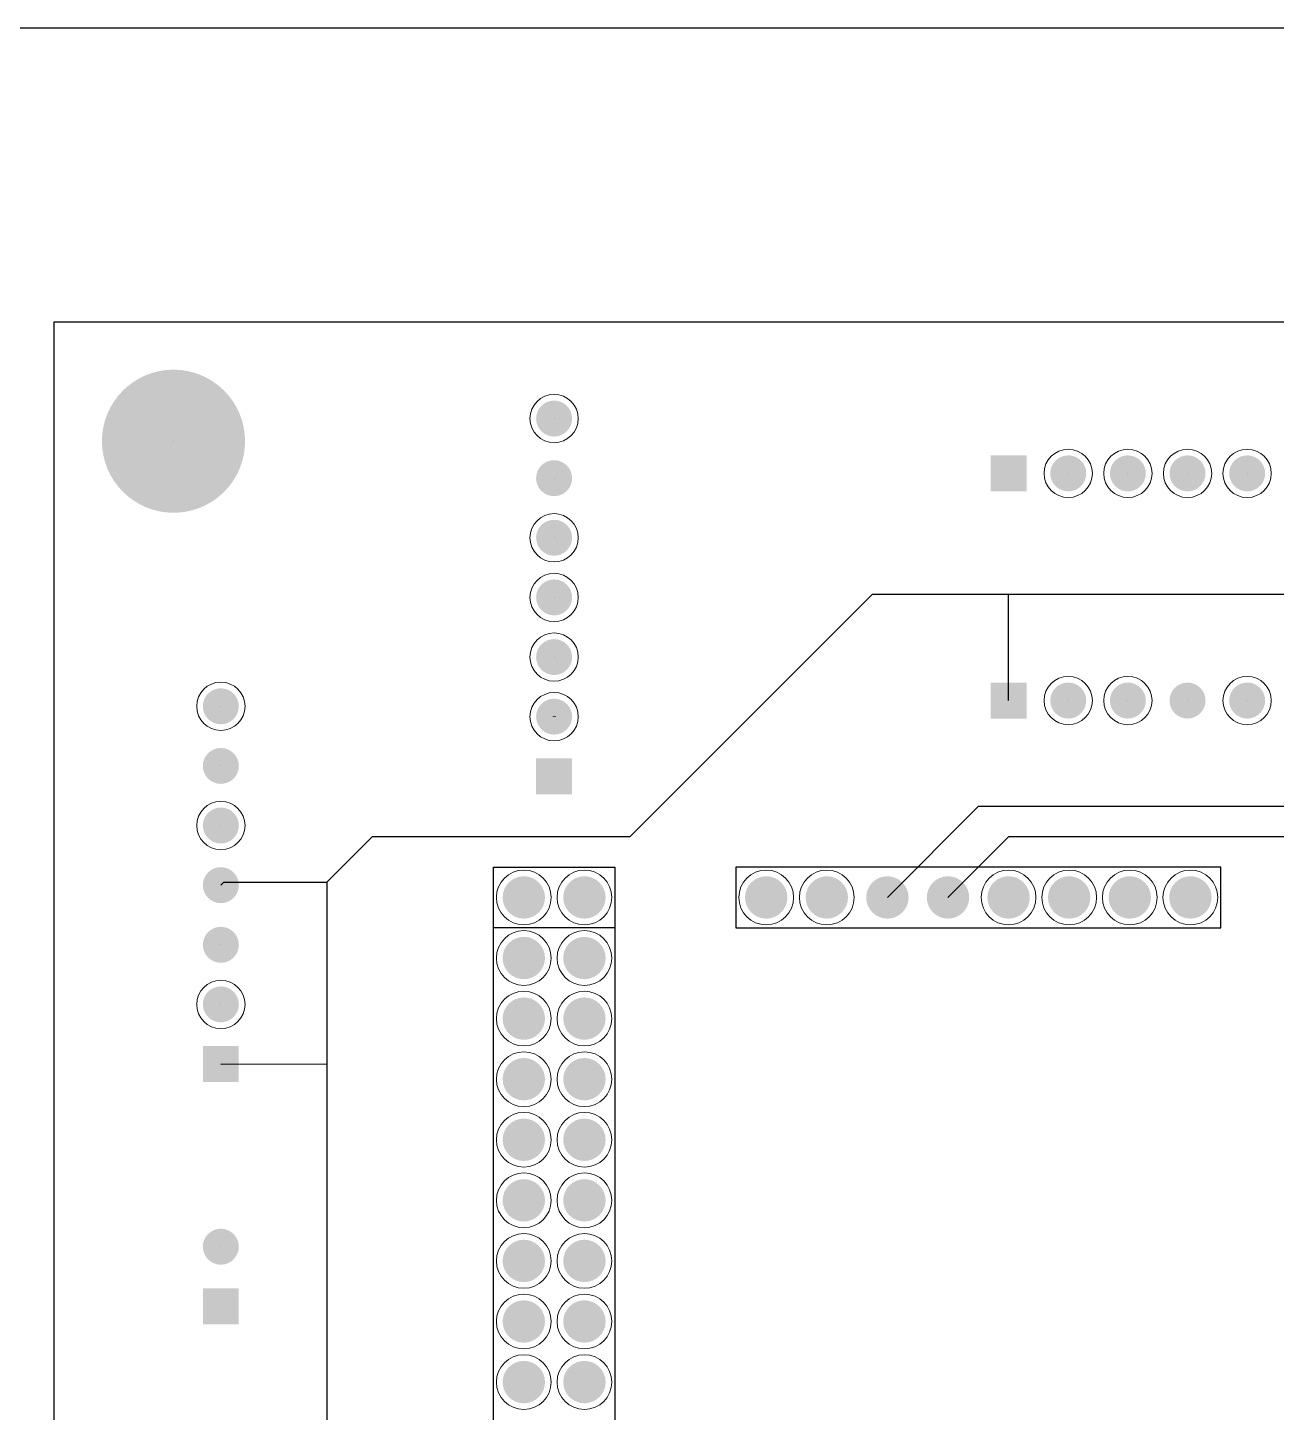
# Model space of a CAD drawing. Header units: inches. Extents: x 2.5 to 50.5, y 2.5 to 32.9.
# Drawn here: x 26.99 to 38.37, y 19.89 to 32.5 of the extents above; entities that cross this region are included whole.
import ezdxf

# ---------------------------------------------------------------- set-up
doc = ezdxf.new("R2010")
doc.units = ezdxf.units.IN
doc.header["$MEASUREMENT"] = 0
doc.layers.add('PDF4_Geometry', color=7, linetype='Continuous')
doc.layers.add('PDF4_Solid Fills', color=7, linetype='Continuous', true_color=0xbfbfbf)

msp = doc.modelspace()

# ---------------------------------------------------------------- hatches: boundary and pattern name
at = {"layer": 'PDF4_Solid Fills', "transparency": 33554559}
for points in [[(28.97413956569779, 28.73350631794051, 0.4140209272295336), (28.32190245977269, 29.38497698778343), (28.32190245977269, 29.38497698778343, 0.4138235294117648), (27.67043178992977, 28.73350631794051), (27.67043178992977, 28.73350631794051, 0.4140209272295232), (28.3219024597727, 28.0812692120154), (28.3219024597727, 28.0812692120154, 0.4142185663924843)], [(31.95251018100327, 28.93967762404372, 0.4135514018693948), (31.78849285941929, 29.10369494562775), (31.78849285941929, 29.10369494562772, 0.4135514018689829), (31.62447553783533, 28.93967762404375), (31.62447553783529, 28.93967762404375, 0.4135514018688353), (31.78849285941928, 28.7756603024597), (31.78849285941928, 28.77566030245976, 0.4135514018692565)], [(31.95251018100327, 28.39627444178652, 0.4135514018693573), (31.78849285941929, 28.56029176337057), (31.78849285941929, 28.56029176337049, 0.4135514018693085), (31.62447553783531, 28.39627444178649), (31.62447553783529, 28.39627444178649, 0.4145179662217753), (31.78849285941928, 28.23302355628471), (31.78849285941928, 28.23302355628468, 0.4145179662218222)], [(36.63390177088638, 28.43996129847011, 0.4145179662207757), (36.47065088538457, 28.60397862005414), (36.47065088538457, 28.60397862005408, 0.4135514018688056), (36.3066335638006, 28.43996129847011), (36.30663356380057, 28.43996129847011, 0.4135514018693731), (36.47065088538457, 28.275943976886), (36.47065088538457, 28.27594397688611, 0.4145179662213575)], [(37.17730495314362, 28.43996129847011, 0.4135514018686745), (37.01328763155963, 28.60397862005399), (37.01328763155963, 28.60397862005408, 0.4145179662209281), (36.85003674605774, 28.43996129847011), (36.85003674605781, 28.43996129847011, 0.4145179662215147), (37.01328763155962, 28.27594397688608), (37.01328763155963, 28.27594397688611, 0.4135514018692462)], [(37.72070813540084, 28.43996129847011, 0.4135514018690671), (37.55669081381686, 28.60397862005414), (37.55669081381686, 28.60397862005408, 0.4135514018693922), (37.39267349223287, 28.43996129847011), (37.39267349223287, 28.43996129847011, 0.4135514018685373), (37.55669081381686, 28.27594397688603), (37.55669081381686, 28.27594397688611, 0.4135514018696414)], [(38.2633448815759, 28.43996129847011, 0.4145179662220788), (38.10009399607408, 28.60397862005402), (38.10009399607408, 28.60397862005408, 0.4135514018696698), (37.93607667449014, 28.43996129847011), (37.9360766744901, 28.43996129847011, 0.4135514018695343), (38.10009399607408, 28.27594397688614), (38.10009399607407, 28.27594397688608, 0.4145179662212133)], [(31.95251018100327, 27.85363769561144, 0.4145179662214205), (31.78849285941929, 28.01688858111334), (31.78849285941928, 28.01688858111328, 0.4145179662213679), (31.62447553783529, 27.85363769561147), (31.62447553783529, 27.85363769561147, 0.4135514018692399), (31.78849285941928, 27.6896203740275), (31.78849285941928, 27.68962037402744, 0.4135514018692945)], [(31.95251018100327, 27.31023451335423, 0.4135514018688035), (31.78849285941928, 27.4742518349382), (31.78849285941928, 27.4742518349382, 0.4135514018691103), (31.62447553783531, 27.31023451335423), (31.6244755378353, 27.31023451335423, 0.413551401869073), (31.78849285941929, 27.14621719177023), (31.78849285941929, 27.14621719177023, 0.4135514018694791)], [(31.95251018100327, 26.76683133109699, 0.4135514018694519), (31.78849285941928, 26.93084865268096), (31.78849285941929, 26.93084865268099, 0.4135514018690469), (31.62447553783528, 26.76683133109702), (31.62447553783529, 26.76683133109702, 0.4145179662216817), (31.78849285941928, 26.60358044559516), (31.78849285941928, 26.60358044559516, 0.4145179662213762)], [(36.6339017708864, 26.37058387661608, 0.4145179662214183), (36.47065088538457, 26.53460119819999), (36.47065088538457, 26.53460119820005, 0.4135514018687266), (36.30663356380066, 26.37058387661608), (36.30663356380059, 26.37058387661608, 0.4135514018690257), (36.47065088538457, 26.20656655503214), (36.47065088538457, 26.20656655503208, 0.4145179662217187)], [(37.17730495314362, 26.37058387661608, 0.4135514018693162), (37.01328763155963, 26.53460119820019), (37.01328763155963, 26.53460119820005, 0.4145179662208605), (36.85003674605781, 26.37058387661608), (36.85003674605781, 26.37058387661605, 0.414517966221868), (37.01328763155963, 26.20656655503205), (37.01328763155963, 26.20656655503208, 0.4135514018696081)], [(37.72070813540084, 26.37058387661608, 0.4135514018689974), (37.55669081381686, 26.53460119820014), (37.55669081381686, 26.53460119820005, 0.4135514018693079), (37.39267349223292, 26.37058387661605), (37.39267349223287, 26.37058387661608, 0.4135514018689019), (37.55669081381686, 26.20656655503197), (37.55669081381686, 26.20656655503208, 0.4135514018692919)], [(38.2633448815759, 26.37058387661608, 0.4145179662212971), (38.10009399607408, 26.53460119819988), (38.10009399607408, 26.53460119820005, 0.4135514018695909), (37.93607667449018, 26.37058387661605), (37.9360766744901, 26.37058387661605, 0.4135514018691848), (38.10009399607408, 26.20656655503197), (38.10009399607408, 26.20656655503208, 0.4145179662215776)], [(28.91742329561736, 26.31846622302862, 0.4135514018690505), (28.75340597403337, 26.48248354461259), (28.75340597403337, 26.48248354461262, 0.4135514018693339), (28.58938865244939, 26.31846622302862), (28.58938865244938, 26.31846622302862, 0.413551401869114), (28.75340597403337, 26.15444890144462), (28.75340597403336, 26.15444890144462, 0.4135514018691858)], [(31.95251018100327, 26.22419458492195, 0.4145179662212894), (31.78849285941929, 26.38744547042378), (31.78849285941929, 26.38744547042376, 0.4145179662216042), (31.62447553783533, 26.22419458492195), (31.62447553783529, 26.22419458492195, 0.4135514018693299), (31.78849285941928, 26.06017726333801), (31.78849285941929, 26.06017726333798, 0.4135514018686689)], [(28.91742329561736, 25.77506304077141, 0.4135514018690567), (28.75340597403337, 25.93908036235536), (28.75340597403337, 25.93908036235538, 0.4135514018689886), (28.58938865244939, 25.77506304077141), (28.58938865244938, 25.77506304077141, 0.4145179662216099), (28.75340597403337, 25.61181215526955), (28.75340597403337, 25.61181215526958, 0.4145179662213239)], [(28.91742329561736, 25.23242629459634, 0.4145179662215215), (28.75340597403337, 25.3956771800982), (28.75340597403337, 25.39567718009818, 0.4145179662212732), (28.58938865244938, 25.23242629459634), (28.58938865244938, 25.23242629459634, 0.4135514018691838), (28.75340597403336, 25.06840897301234), (28.75340597403337, 25.06840897301237, 0.4135514018690756)], [(28.91742329561735, 24.6890231123391, 0.4135514018690952), (28.75340597403336, 24.85304043392307), (28.75340597403337, 24.8530404339231, 0.4135514018690256), (28.58938865244938, 24.6890231123391), (28.58938865244938, 24.6890231123391, 0.4135514018690251), (28.75340597403337, 24.52500579075513), (28.75340597403337, 24.52500579075513, 0.4135514018691031)], [(31.70571776254512, 24.57712344434259, 0.4136904761904875), (31.51257586983875, 24.77026533704898), (31.51257586983874, 24.77026533704895, 0.4136904761906399), (31.31943397713243, 24.57712344434259), (31.31943397713237, 24.57712344434259, 0.4136904761902903), (31.51257586983875, 24.38398155163617), (31.51257586983874, 24.3839815516362, 0.4136904761906542)], [(32.25755174170619, 24.57712344434259, 0.4136904761905634), (32.06440984899982, 24.77026533704898), (32.06440984899982, 24.77026533704895, 0.413690476190563), (31.87126795629349, 24.57712344434259), (31.87126795629344, 24.57712344434259, 0.4136904761904739), (32.06440984899982, 24.38398155163611), (32.06440984899982, 24.38398155163617, 0.4136904761904727)], [(33.91305367918942, 24.57712344434259, 0.413690476190798), (33.71991178648304, 24.77026533704893), (33.71991178648304, 24.77026533704895, 0.4136904761903268), (33.52676989377679, 24.57712344434259), (33.52676989377666, 24.57712344434256, 0.4136904761902425), (33.71991178648304, 24.38398155163617), (33.71991178648304, 24.3839815516362, 0.4136904761904436)], [(34.46488765835051, 24.57712344434259, 0.4136904761903585), (34.27174576564413, 24.77026533704893), (34.27174576564413, 24.77026533704895, 0.4136904761907684), (34.07860387293785, 24.57712344434259), (34.07860387293775, 24.57712344434256, 0.4136904761904188), (34.27174576564413, 24.38398155163625), (34.27174576564413, 24.3839815516362, 0.413690476190531)], [(35.01672163751158, 24.57712344434256, 0.413690476190435), (34.8235797448052, 24.7702653370491), (34.8235797448052, 24.77026533704893, 0.4136904761901733), (34.63043785209889, 24.57712344434256), (34.63043785209882, 24.57712344434259, 0.4136904761903454), (34.8235797448052, 24.38398155163614), (34.8235797448052, 24.3839815516362, 0.4136904761900972)], [(35.56855561667264, 24.57712344434256, 0.4136904761907241), (35.37541372396628, 24.77026533704898), (35.37541372396628, 24.77026533704893, 0.4136904761901973), (35.18227183125984, 24.57712344434256), (35.1822718312599, 24.57712344434256, 0.4136904761902607), (35.37541372396628, 24.38398155163603), (35.37541372396628, 24.38398155163617, 0.413690476190791)], [(36.12038959583371, 24.57712344434256, 0.4136904761902347), (35.92724770312735, 24.77026533704898), (35.92724770312735, 24.77026533704895, 0.413690476190615), (35.73410581042089, 24.57712344434259), (35.73410581042097, 24.57712344434256, 0.4136904761901878), (35.92724770312735, 24.38398155163617), (35.92724770312735, 24.38398155163617, 0.4136904761903198)], [(36.67222357499479, 24.57712344434259, 0.4136904761907267), (36.47908168228841, 24.77026533704901), (36.47908168228842, 24.77026533704893, 0.4136904761904537), (36.28593978958206, 24.57712344434256), (36.28593978958205, 24.57712344434259, 0.4136904761906227), (36.47908168228842, 24.3839815516362), (36.47908168228841, 24.3839815516362, 0.4136904761908924)], [(37.22405755415588, 24.57712344434259, 0.4136904761907169), (37.0309156614495, 24.7702653370489), (37.0309156614495, 24.77026533704895, 0.4136904761898452), (36.83777376874312, 24.57712344434259), (36.83777376874312, 24.57712344434256, 0.4136904761900162), (37.0309156614495, 24.38398155163623), (37.0309156614495, 24.38398155163617, 0.4136904761903999)], [(37.77589153331695, 24.57712344434259, 0.4136904761903075), (37.58274964061057, 24.77026533704893), (37.58274964061057, 24.77026533704895, 0.4136904761903075), (37.38960774790417, 24.57712344434259), (37.38960774790419, 24.57712344434256, 0.4136904761904697), (37.58274964061057, 24.38398155163625), (37.58274964061057, 24.38398155163617, 0.4136904761904774)], [(28.91742329561736, 24.14561993008189, 0.4135514018692881), (28.75340597403337, 24.30963725166583), (28.75340597403337, 24.30963725166589, 0.4135514018692185), (28.58938865244938, 24.14561993008189), (28.58938865244938, 24.14561993008189, 0.4145179662213367), (28.75340597403336, 23.98236904458011), (28.75340597403337, 23.98236904458008, 0.4145179662215901)], [(31.70571776254512, 24.02528946518149, 0.4136904761905114), (31.51257586983875, 24.21843135788791), (31.51257586983875, 24.21843135788788, 0.4136904761906082), (31.31943397713233, 24.02528946518149), (31.31943397713237, 24.02528946518149, 0.413690476190348), (31.51257586983875, 23.83214757247509), (31.51257586983875, 23.83214757247512, 0.4136904761907619)], [(32.25755174170619, 24.02528946518149, 0.4136904761903018), (32.06440984899982, 24.21843135788788), (32.06440984899982, 24.21843135788788, 0.4136904761905556), (31.87126795629338, 24.02528946518149), (31.87126795629344, 24.02528946518149, 0.4136904761905514), (32.06440984899982, 23.83214757247521), (32.06440984899982, 23.83214757247512, 0.4136904761903016)], [(28.91742329561736, 23.60298318390684, 0.4145179662216006), (28.75340597403337, 23.76623406940865), (28.75340597403337, 23.76623406940868, 0.4145179662215303), (28.58938865244939, 23.60298318390684), (28.58938865244938, 23.60298318390684, 0.4135514018691671), (28.75340597403337, 23.43896586232285), (28.75340597403337, 23.43896586232285, 0.4135514018692352)], [(31.70571776254512, 23.47345548602041, 0.4136904761904308), (31.51257586983875, 23.66659737872686), (31.51257586983875, 23.66659737872678, 0.4136904761905796), (31.31943397713235, 23.47345548602041), (31.31943397713237, 23.47345548602044, 0.4136904761906846), (31.51257586983875, 23.28031359331399), (31.51257586983875, 23.28031359331405, 0.4136904761905305)], [(32.25755174170619, 23.47345548602044, 0.4136904761905062), (32.06440984899982, 23.66659737872678), (32.06440984899982, 23.66659737872678, 0.4136904761902498), (31.87126795629348, 23.47345548602041), (31.87126795629345, 23.47345548602044, 0.413690476190347), (32.06440984899982, 23.28031359331408), (32.06440984899982, 23.28031359331405, 0.4136904761906111)], [(31.70571776254512, 22.92162150685934, 0.4136904761904875), (31.51257586983875, 23.11476339956567), (31.51257586983875, 23.11476339956573, 0.413690476190632), (31.31943397713238, 22.92162150685934), (31.31943397713237, 22.92162150685934, 0.4136904761904006), (31.51257586983875, 22.728479614153), (31.51257586983875, 22.72847961415297, 0.4136904761905513)], [(32.25755174170619, 22.92162150685934, 0.4136904761905639), (32.06440984899982, 23.11476339956573), (32.06440984899982, 23.11476339956573, 0.4136904761905608), (31.87126795629343, 22.92162150685934), (31.87126795629344, 22.92162150685934, 0.413690476190606), (32.06440984899982, 22.72847961415295), (32.06440984899982, 22.72847961415297, 0.41369047619061)], [(31.70571776254512, 22.36978752769826, 0.413690476190333), (31.51257586983875, 22.56292942040463), (31.51257586983875, 22.56292942040463, 0.4136904761904838), (31.3194339771324, 22.36978752769826), (31.31943397713237, 22.36978752769826, 0.4136904761904521), (31.51257586983875, 22.17664563499193), (31.51257586983875, 22.1766456349919, 0.4136904761903011)], [(32.25755174170619, 22.36978752769826, 0.4136904761906607), (32.06440984899982, 22.56292942040457), (32.06440984899982, 22.56292942040463, 0.4136904761904126), (31.87126795629346, 22.36978752769826), (31.87126795629344, 22.36978752769826, 0.4136904761906294), (32.06440984899982, 22.1766456349919), (32.06440984899982, 22.1766456349919, 0.4136904761903765)], [(31.70571776254512, 21.81795354853719, 0.4136904761904849), (31.51257586983875, 22.01109544124361), (31.51257586983874, 22.01109544124358, 0.4136904761906378), (31.31943397713243, 21.81795354853719), (31.31943397713237, 21.81795354853719, 0.4136904761904209), (31.51257586983875, 21.62481165583083), (31.51257586983875, 21.62481165583083, 0.4136904761907843)], [(32.25755174170619, 21.81795354853719, 0.4136904761903075), (32.06440984899982, 22.01109544124353), (32.06440984899982, 22.01109544124358, 0.4136904761905608), (31.87126795629348, 21.81795354853719), (31.87126795629344, 21.81795354853719, 0.4136904761906049), (32.06440984899982, 21.62481165583091), (32.06440984899982, 21.6248116558308, 0.4136904761903453)], [(28.91742329561736, 21.39564726726255, 0.4145179662215829), (28.75340597403337, 21.55889815276436), (28.75340597403337, 21.55889815276436, 0.4145179662215126), (28.5893886524494, 21.39564726726252), (28.58938865244938, 21.39564726726252, 0.4135514018691052), (28.75340597403337, 21.23162994567858), (28.75340597403337, 21.23162994567858, 0.4135514018689133)], [(31.70571776254512, 21.26611956937612, 0.4136904761905083), (31.51257586983875, 21.45926146208254), (31.51257586983875, 21.45926146208251, 0.4136904761903481), (31.3194339771324, 21.26611956937612), (31.31943397713237, 21.26611956937612, 0.4136904761902227), (31.51257586983875, 21.07297767666975), (31.51257586983875, 21.07297767666975, 0.4136904761903796)], [(32.25755174170619, 21.26611956937612, 0.4136904761908126), (32.06440984899982, 21.45926146208251), (32.06440984899982, 21.45926146208251, 0.4136904761903029), (31.87126795629344, 21.26611956937612), (31.87126795629344, 21.26611956937612, 0.4136904761904291), (32.06440984899982, 21.07297767666969), (32.06440984899982, 21.07297767666975, 0.4136904761906849)], [(31.70571776254512, 20.71428559021504, 0.4136904761904298), (31.51257586983874, 20.90742748292141), (31.51257586983874, 20.90742748292141, 0.4136904761903268), (31.31943397713234, 20.71428559021504), (31.31943397713237, 20.71428559021504, 0.4136904761904297), (31.51257586983874, 20.52114369750859), (31.51257586983874, 20.52114369750865, 0.4136904761905294)], [(32.25755174170619, 20.71428559021504, 0.4136904761905062), (32.06440984899982, 20.90742748292143), (32.06440984899982, 20.90742748292143, 0.4136904761905146), (31.87126795629348, 20.71428559021504), (31.87126795629344, 20.71428559021504, 0.4136904761903496), (32.06440984899982, 20.52114369750862), (32.06440984899982, 20.52114369750868, 0.413690476190352)], [(31.70571776254512, 20.16245161105397, 0.4136904761902274), (31.51257586983875, 20.35559350376036), (31.51257586983875, 20.35559350376033, 0.4136904761906361), (31.31943397713238, 20.16245161105394), (31.31943397713237, 20.16245161105397, 0.413690476190529), (31.51257586983875, 19.96930971834757), (31.51257586983875, 19.9693097183476, 0.4136904761901721)], [(32.25755174170619, 20.16245161105397, 0.4136904761905598), (32.06440984899982, 20.35559350376036), (32.06440984899982, 20.35559350376036, 0.413690476190563), (31.87126795629343, 20.16245161105397), (31.87126795629344, 20.16245161105394, 0.4136904761907282), (32.06440984899982, 19.96930971834752), (32.06440984899982, 19.9693097183476, 0.4136904761904743)]]:
    msp.add_hatch(color=256, dxfattribs=at).paths.add_polyline_path(points)
at = {"layer": 'PDF4_Solid Fills', "true_color": 0x212121, "transparency": 33554559}
for points in [[(31.62294266567096, 24.57712344434256, 0.4166666666664856), (31.51257586983875, 24.68749024017478), (31.51257586983875, 24.68749024017478, 0.4166666666669737), (31.40220907400666, 24.57712344434259), (31.40220907400653, 24.57712344434256, 0.4166666666664758), (31.51257586983875, 24.46675664851034), (31.51257586983875, 24.46675664851034, 0.4166666666667975)], [(32.17477664483204, 24.57712344434256, 0.4166666666675144), (32.06440984899982, 24.68749024017472), (32.06440984899982, 24.68749024017478, 0.4166666666675157), (31.95404305316754, 24.57712344434256), (31.9540430531676, 24.57712344434259, 0.4166666666662512), (32.06440984899982, 24.46675664851043), (32.06440984899983, 24.46675664851034, 0.4166666666662357)], [(33.83027858231526, 24.57712344434259, 0.4166666666650737), (33.71991178648304, 24.6874902401749), (33.71991178648305, 24.68749024017478, 0.4166666666668074), (33.60954499065109, 24.57712344434256), (33.60954499065083, 24.57712344434256, 0.4166666666671091), (33.71991178648304, 24.46675664851034), (33.71991178648304, 24.46675664851034, 0.4166666666661708)], [(34.38211256147633, 24.57712344434256, 0.4166666666668903), (34.27174576564411, 24.68749024017472), (34.27174576564413, 24.68749024017478, 0.4166666666665708), (34.16137896981209, 24.57712344434256), (34.16137896981191, 24.57712344434256, 0.4166666666660917), (34.27174576564413, 24.46675664851051), (34.27174576564411, 24.46675664851034, 0.4166666666664098)], [(34.93394654063741, 24.57712344434256, 0.4166666666671168), (34.8235797448052, 24.68749024017478), (34.8235797448052, 24.68749024017478, 0.4166666666679009), (34.71321294897285, 24.57712344434256), (34.71321294897298, 24.57712344434259, 0.4166666666658483), (34.8235797448052, 24.46675664851011), (34.8235797448052, 24.46675664851037, 0.4166666666666373)], [(35.4857805197985, 24.57712344434259, 0.4166666666673557), (35.37541372396628, 24.68749024017484), (35.37541372396628, 24.68749024017478, 0.4166666666661017), (35.26504692813413, 24.57712344434259), (35.26504692813407, 24.57712344434259, 0.4166666666671987), (35.37541372396628, 24.46675664851043), (35.37541372396628, 24.46675664851037, 0.41666666666687)], [(36.03761449895956, 24.57712344434259, 0.416666666666016), (35.92724770312735, 24.68749024017467), (35.92724770312735, 24.68749024017478, 0.4166666666690017), (35.81688090729514, 24.57712344434259), (35.81688090729513, 24.57712344434256, 0.4166666666685356), (35.92724770312735, 24.46675664851023), (35.92724770312735, 24.46675664851034, 0.4166666666686933)], [(36.58944847812064, 24.57712344434256, 0.4166666666662625), (36.47908168228841, 24.68749024017472), (36.47908168228842, 24.68749024017478, 0.4166666666656217), (36.36871488645615, 24.57712344434256), (36.36871488645622, 24.57712344434256, 0.4166666666667187), (36.47908168228842, 24.46675664851051), (36.47908168228841, 24.46675664851034, 0.4166666666673534)], [(37.14128245728172, 24.57712344434259, 0.4166666666664038), (37.0309156614495, 24.68749024017481), (37.0309156614495, 24.68749024017478, 0.4166666666669648), (36.92054886561741, 24.57712344434259), (36.92054886561728, 24.57712344434256, 0.4166666666664821), (37.0309156614495, 24.4667566485106), (37.0309156614495, 24.46675664851034, 0.4166666666659081)], [(37.69311643644278, 24.57712344434259, 0.4166666666667228), (37.58274964061057, 24.68749024017484), (37.58274964061057, 24.68749024017478, 0.4166666666667256), (37.47238284477842, 24.57712344434259), (37.47238284477835, 24.57712344434259, 0.4166666666678163), (37.58274964061057, 24.46675664851043), (37.58274964061057, 24.46675664851037, 0.4166666666662432)], [(31.62294266567096, 24.02528946518149, 0.4166666666670333), (31.51257586983874, 24.13565626101365), (31.51257586983875, 24.13565626101371, 0.4166666666667105), (31.40220907400647, 24.02528946518149), (31.40220907400652, 24.02528946518149, 0.4166666666667166), (31.51257586983875, 23.91492266934935), (31.51257586983874, 23.91492266934929, 0.4166666666670393)], [(32.17477664483204, 24.02528946518149, 0.416666666666483), (32.06440984899982, 24.13565626101359), (32.06440984899982, 24.13565626101371, 0.4166666666664843), (31.95404305316748, 24.02528946518149), (31.95404305316761, 24.02528946518149, 0.416666666666492), (32.06440984899982, 23.91492266934941), (32.06440984899982, 23.91492266934929, 0.4166666666664827)], [(31.62294266567096, 23.47345548602044, 0.4166666666660814), (31.51257586983875, 23.58382228185275), (31.51257586983875, 23.58382228185263, 0.4166666666665609), (31.40220907400652, 23.47345548602041), (31.40220907400653, 23.47345548602044, 0.4166666666661751), (31.51257586983875, 23.36308869018819), (31.51257586983875, 23.36308869018819, 0.4166666666664908)], [(32.17477664483204, 23.47345548602041, 0.4166666666663287), (32.06440984899982, 23.58382228185255), (32.06440984899982, 23.58382228185263, 0.4166666666663378), (31.95404305316753, 23.47345548602044), (31.9540430531676, 23.47345548602044, 0.4166666666675062), (32.06440984899982, 23.36308869018828), (32.06440984899982, 23.36308869018822, 0.4166666666675113)], [(31.62294266567096, 22.92162150685934, 0.4166666666665679), (31.51257586983875, 23.03198830269162), (31.51257586983875, 23.03198830269156, 0.4166666666670409), (31.40220907400647, 22.92162150685934), (31.40220907400652, 22.92162150685934, 0.4166666666671909), (31.51257586983874, 22.81125471102709), (31.51257586983874, 22.81125471102712, 0.416666666666728)], [(32.17477664483204, 22.92162150685934, 0.4166666666675962), (32.06440984899982, 23.03198830269156), (32.06440984899982, 23.03198830269156, 0.4166666666675897), (31.95404305316761, 22.92162150685934), (31.95404305316761, 22.92162150685934, 0.4166666666669522), (32.06440984899982, 22.81125471102715), (32.06440984899982, 22.81125471102715, 0.4166666666669555)], [(31.62294266567096, 22.36978752769826, 0.4166666666663297), (31.51257586983875, 22.48015432353037), (31.51257586983875, 22.48015432353048, 0.4166666666668064), (31.40220907400653, 22.36978752769826), (31.40220907400652, 22.36978752769826, 0.4166666666671987), (31.51257586983875, 22.25942073186602), (31.51257586983875, 22.25942073186604, 0.4166666666659271)], [(32.17477664483204, 22.36978752769826, 0.4166666666673557), (32.06440984899982, 22.48015432353054), (32.06440984899982, 22.48015432353048, 0.4166666666673541), (31.95404305316768, 22.36978752769826), (31.95404305316761, 22.36978752769826, 0.4166666666669605), (32.06440984899982, 22.2594207318661), (32.06440984899982, 22.25942073186604, 0.4166666666669593)], [(31.62294266567096, 21.81795354853719, 0.4166666666668853), (31.51257586983875, 21.92832034436947), (31.51257586983874, 21.92832034436941, 0.4166666666673589), (31.40220907400647, 21.81795354853719), (31.40220907400652, 21.81795354853719, 0.4166666666660818), (31.51257586983875, 21.70758675270505), (31.51257586983874, 21.70758675270497, 0.4166666666664051)], [(32.17477664483204, 21.81795354853719, 0.4166666666663287), (32.06440984899982, 21.92832034436941), (32.06440984899982, 21.92832034436941, 0.4166666666663274), (31.95404305316761, 21.81795354853719), (31.95404305316761, 21.81795354853719, 0.4166666666674337), (32.06440984899982, 21.70758675270511), (32.06440984899982, 21.70758675270497, 0.4166666666674357)], [(31.62294266567096, 21.26611956937609, 0.4166666666674305), (31.51257586983875, 21.37648636520834), (31.51257586983875, 21.37648636520834, 0.4166666666663227), (31.40220907400665, 21.26611956937612), (31.40220907400653, 21.26611956937612, 0.4166666666671164), (31.51257586983875, 21.1557527735439), (31.51257586983875, 21.1557527735439, 0.4166666666666531)], [(32.17477664483204, 21.26611956937612, 0.416666666666883), (32.06440984899982, 21.37648636520828), (32.06440984899982, 21.37648636520836, 0.4166666666668783), (31.95404305316754, 21.26611956937612), (31.95404305316761, 21.26611956937612, 0.4166666666660928), (32.06440984899982, 21.15575277354384), (32.06440984899982, 21.1557527735439, 0.4166666666660882)], [(31.62294266567096, 20.71428559021504, 0.4166666666660876), (31.51257586983875, 20.82465238604726), (31.51257586983874, 20.82465238604726, 0.4166666666665614), (31.40220907400639, 20.71428559021504), (31.40220907400652, 20.71428559021504, 0.4166666666665613), (31.51257586983874, 20.60391879438279), (31.51257586983874, 20.60391879438282, 0.416666666666095)], [(32.17477664483204, 20.71428559021504, 0.4166666666663282), (32.06440984899982, 20.82465238604732), (32.06440984899982, 20.82465238604726, 0.4166666666663263), (31.95404305316767, 20.71428559021504), (31.95404305316761, 20.71428559021504, 0.4166666666663267), (32.06440984899982, 20.60391879438282), (32.06440984899982, 20.60391879438282, 0.4166666666663214)], [(31.62294266567096, 20.16245161105397, 0.4166666666669573), (31.51257586983875, 20.27281840688607), (31.51257586983875, 20.27281840688619, 0.4166666666658635), (31.40220907400653, 20.16245161105394), (31.40220907400653, 20.16245161105394, 0.416666666666799), (31.51257586983875, 20.05208481522175), (31.51257586983875, 20.05208481522175, 0.4166666666663295)], [(32.17477664483204, 20.16245161105397, 0.4166666666664038), (32.06440984899982, 20.27281840688624), (32.06440984899983, 20.27281840688619, 0.4166666666664066), (31.95404305316767, 20.16245161105397), (31.95404305316761, 20.16245161105397, 0.4166666666665592), (32.06440984899982, 20.05208481522158), (32.06440984899982, 20.05208481522175, 0.4166666666665609)]]:
    msp.add_hatch(color=250, dxfattribs=at).paths.add_polyline_path(points)

# ---------------------------------------------------------------- linework, layer by layer
msp.add_line((2.5, 32.5), (50.5, 32.5))
at = {"layer": 'PDF4_Geometry', "color": 6, "lineweight": 25}
for p, q in [((27.23586253134041, 29.81954624637279), (48.96164293452016, 29.81954624637279)), ((27.23586253134041, 8.09376584319304), (27.23586253134041, 29.81954624637279))]:
    msp.add_line(p, q, dxfattribs=at)
at = {"layer": 'PDF4_Geometry', "color": 250, "lineweight": 211, "true_color": 0x212121}
msp.add_line((28.32213239059735, 28.73327638711584), (28.32220903420557, 28.73327638711584), dxfattribs=at)
at = {"layer": 'PDF4_Geometry', "color": 250, "lineweight": 100, "true_color": 0x212121}
for points in [[(31.78849285941928, 28.93967762404372), (31.78849285941928, 28.93960098043553)], [(31.78849285941928, 28.39650437261116), (31.78849285941928, 28.39642772900294)], [(36.47042095455991, 28.43996129847011), (36.4703443109517, 28.43996129847011)], [(37.01359420599249, 28.43996129847011), (37.01351756238428, 28.43996129847011)], [(37.55669081381686, 28.43996129847011), (37.55661417020865, 28.43996129847011)], [(38.09986406524942, 28.43996129847011), (38.09978742164121, 28.43996129847011)], [(31.78849285941928, 27.85340776478679), (31.78849285941928, 27.85333112117857)], [(31.78849285941928, 27.31023451335423), (31.78849285941928, 27.31015786974604)], [(31.78849285941928, 26.76713790552986), (31.78849285941928, 26.76706126192164)], [(36.47042095455991, 26.37058387661608), (36.4703443109517, 26.37058387661608)], [(37.01359420599249, 26.37058387661608), (37.01351756238428, 26.37058387661608)], [(37.55669081381686, 26.37058387661608), (37.55661417020865, 26.37058387661608)], [(38.09986406524942, 26.37058387661608), (38.09978742164121, 26.37058387661608)], [(28.75340597403337, 26.31846622302862), (28.75340597403337, 26.3183895794204)], [(31.78849285941928, 26.2239646540973), (31.78849285941928, 26.22388801048908)], [(28.75340597403337, 25.77529297159606), (28.75340597403337, 25.77521632798783)], [(28.75340597403337, 25.23219636377169), (28.75340597403337, 25.2321197201635)], [(28.75340597403337, 24.6890231123391), (28.75340597403337, 24.6889464687309)], [(28.75340597403337, 24.14592650451476), (28.75340597403337, 24.14584986090654)], [(28.75340597403337, 23.6027532530822), (28.75340597403337, 23.60267660947397)], [(28.75340597403337, 21.3954173364379), (28.75340597403337, 21.39534069282968)]]:
    msp.add_lwpolyline(points, dxfattribs=at)
at = {"layer": 'PDF4_Geometry', "color": 5, "lineweight": 25}
for points in [[(43.37700642180187, 28.43996129847011), (42.2733384634797, 27.33629334014796), (34.68562125001493, 27.33629334014796), (32.47828533337062, 25.12895742350364), (30.13299092193606, 25.12895742350364), (29.71911543756525, 24.71508193913283), (29.71911543756525, 18.36899117878048), (29.29803545402206, 17.94791119523728), (29.25005655527834, 17.94791119523728)], [(35.92724770312735, 26.37058387661608), (35.92724770312735, 27.33629334014796)], [(41.76066936811742, 26.37058387661608), (41.34679388374661, 25.95670839224528), (40.34191953641594, 25.95670839224528), (39.79008555725487, 25.40487441308417), (35.65133071354681, 25.40487441308417), (34.8235797448052, 24.57712344434259)], [(43.39026576602336, 26.37058387661608), (42.70047329207202, 25.68079140266474), (40.47987803120623, 25.68079140266474), (39.92804405204515, 25.12895742350364), (35.92724770312735, 25.12895742350364), (35.37541372396628, 24.57712344434259)], [(28.75340597403337, 24.6889464687309), (28.77954144443531, 24.71508193913283), (29.71911543756525, 24.71508193913283)], [(28.75340597403337, 23.05958000164961), (29.71911543756525, 23.06065301216466)]]:
    msp.add_lwpolyline(points, dxfattribs=at)
at = {"layer": 'PDF4_Geometry', "color": 72, "lineweight": 25, "true_color": 0x66cc33}
msp.add_lwpolyline([(32.34032683858037, 24.8530404339231), (32.34032683858037, 14.92002880902376), (31.23665888025821, 14.92002880902376), (31.23665888025821, 24.8530404339231)], close=True, dxfattribs=at)
for points in [[(37.85866663019111, 24.30120645476202), (37.85866663019111, 24.8530404339231), (33.44399479690252, 24.8530404339231), (33.44399479690252, 24.30120645476202), (37.85866663019111, 24.30120645476202)], [(32.34032683858037, 24.30120645476202), (31.23665888025821, 24.30120645476202)]]:
    msp.add_lwpolyline(points, dxfattribs=at)
at = {"layer": 'PDF4_Geometry', "lineweight": 5}
for centre, radius in [((31.78846278773965, 28.93968519152966), 0.2200513687311584), ((36.47037387846436, 28.43995883990701), 0.2200733667169239), ((37.01354712989703, 28.43995883990695), 0.2200733667168527), ((37.55664373772136, 28.43995883990695), 0.2200733667168453), ((38.09981463904852, 28.43999869221207), 0.2200500419318892), ((31.78849040085615, 27.85336068869131), 0.2200733667169224), ((31.78849040085619, 27.31018743725866), 0.2200733667168734), ((31.78849040085616, 26.76709082943435), 0.220073366716915), ((28.75337590235372, 26.31847379051456), 0.2200513687311756), ((36.47037152835894, 26.37062127035804), 0.2200500419318793), ((37.01354477979147, 26.37062127035807), 0.2200500419319344), ((38.09981698915395, 26.37058141805292), 0.2200733667168408), ((31.78849040085618, 26.22391757800176), 0.2200733667168979), ((28.75340351547026, 25.23214928767615), 0.2200733667168832), ((31.51257363568561, 24.57712041174008), 0.2493713486834054), ((32.06439558380661, 24.5771234819918), 0.2493534057426564), ((33.71990955232985, 24.57712041174011), 0.2493713486834359), ((34.27174353149093, 24.57712041174011), 0.2493713486834231), ((35.92723343793409, 24.5771234819918), 0.2493534057426512), ((36.47907944813525, 24.57712041174011), 0.2493713486834304), ((37.03090139625623, 24.5771234819918), 0.2493534057426553), ((37.58273537541729, 24.5771234819918), 0.2493534057426509), ((31.51257363568558, 24.02528643257904), 0.2493713486834301), ((32.06439558380659, 24.02528950283073), 0.2493534057426501), ((28.75340351547028, 23.60270617698663), 0.2200733667168685), ((31.51257363568558, 23.47345245341793), 0.2493713486834317), ((32.06439558380657, 23.47345552366963), 0.2493534057426438), ((31.51257363568562, 22.92161847425683), 0.2493713486834007), ((32.06439558380657, 22.92162154450858), 0.2493534057426709), ((31.51256160464555, 22.36978756534748), 0.2493534057426235), ((32.06440761484667, 22.36978449509579), 0.2493713486834014), ((31.51257363568559, 21.81795051593471), 0.2493713486834273), ((32.0644076148467, 21.81795051593468), 0.2493713486834009), ((31.51257363568557, 21.26611653677367), 0.249371348683438), ((32.06440761484667, 21.26611653677364), 0.249371348683416), ((31.5125736356856, 20.71428255761262), 0.2493713486834571), ((32.06439558380663, 20.71428562786426), 0.2493534057426282), ((31.5125736356856, 20.16244857845152), 0.2493713486834404), ((32.06439558380659, 20.16245164870321), 0.2493534057426476)]:
    msp.add_circle(centre, radius, dxfattribs=at)
at = {"layer": 'PDF4_Solid Fills', "lineweight": 100, "transparency": 33554559}
for points in [[(36.09103509388669, 28.27617390771076), (35.76346031236801, 28.27617390771076), (36.09103509388669, 28.60374868922943), (35.76346031236801, 28.60374868922943)], [(36.09103509388669, 26.20679648585673), (35.76346031236801, 26.20679648585673), (36.09103509388669, 26.53437126737541), (35.76346031236801, 26.53437126737541)], [(31.95228025017862, 25.84457879342406), (31.95228025017862, 25.51700401190539), (31.62470546865995, 25.84457879342406), (31.62470546865995, 25.51700401190539)], [(28.9171933647927, 23.22336739240893), (28.9171933647927, 22.89579261089028), (28.58961858327404, 23.22336739240893), (28.58961858327404, 22.89579261089028)], [(28.9171933647927, 21.01603147576463), (28.9171933647927, 20.68845669424596), (28.58961858327404, 21.01603147576463), (28.58961858327404, 20.68845669424596)]]:
    msp.add_solid(points, dxfattribs=at)

doc.saveas('drawing.dxf')
